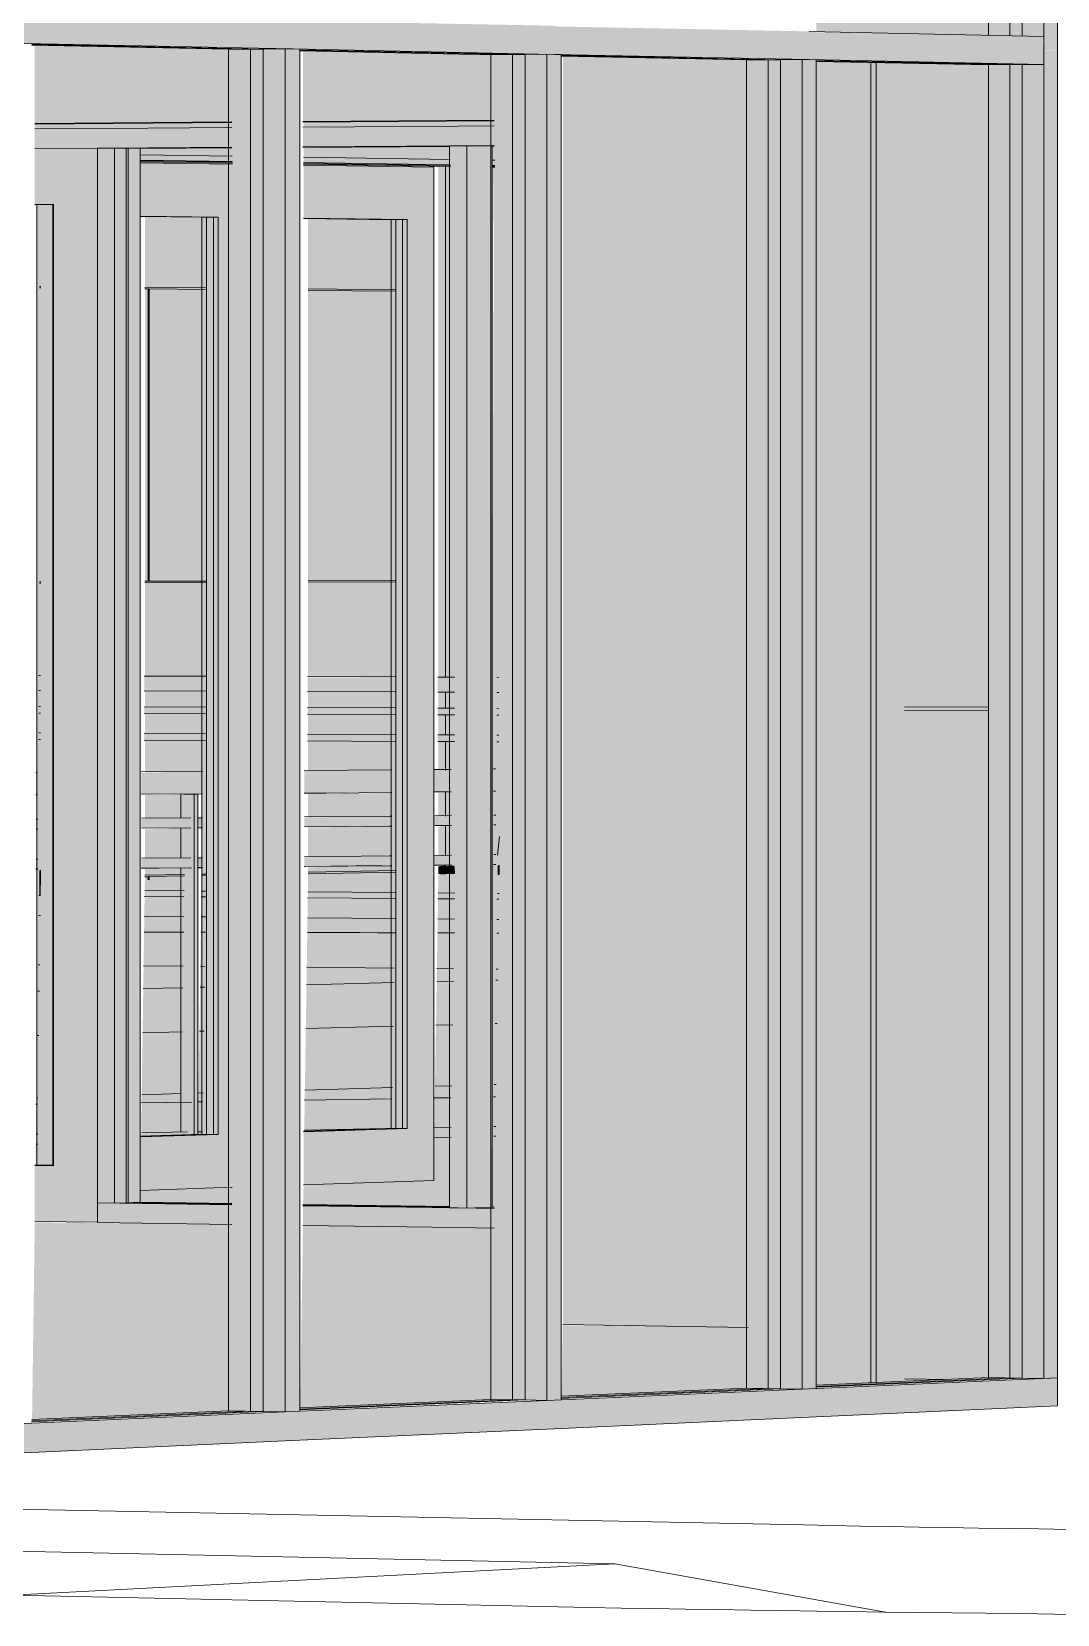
# Model space of a CAD drawing. Header units: inches. Extents: x -2804 to 58974, y -36095 to 66.
# Drawn here: x 58959.7998 to 58959.8358, y 65.9603 to 66.0159 of the extents above; entities that cross this region are included whole.
import ezdxf

# ---------------------------------------------------------------- set-up
doc = ezdxf.new("R2010")
doc.units = ezdxf.units.IN
doc.header["$MEASUREMENT"] = 0
for name, color, linetype, lineweight in [('A-DOOR', 31, 'Continuous', 13), ('A-FLOR', 192, 'Continuous', 13), ('A-FLOR-HRAL', 11, 'Continuous', 9), ('A-FLOR-OTLN', 90, 'Continuous', 9), ('A-GLAZ-CURT', 52, 'Continuous', 9), ('A-GLAZ-CWMG', 51, 'Continuous', 9), ('A-WALL-PATT', 111, 'Continuous', 13), ('Conc', 7, 'Continuous', 9), ('EOP-PR', 4, 'Continuous', 9), ('I-WALL', 2, 'Continuous', 13), ('L-SITE-WALL', 31, 'Continuous', 13), ('S-BEAM', 12, 'Continuous', 9), ('S-COLS', 52, 'Continuous', 9)]:
    doc.layers.add(name, color=color, linetype=linetype, lineweight=lineweight)

# ---------------------------------------------------------------- blocks, each defined once
blk = doc.blocks.new('FP_54-Looking North East Copy 1')
at = {"layer": 'A-WALL-PATT', "lineweight": 9}
for p, q in [((31213.909566, 65.992171), (31213.906614, 65.992183)), ((31213.909566, 65.992048), (31213.906614, 65.992061)), ((31213.908106, 65.968586), (31213.906614, 65.968611))]:
    blk.add_line(p, q, dxfattribs=at)
blk = doc.blocks.new('FP_64-Looking North East Copy 1')
at = {"layer": 'A-WALL-PATT', "lineweight": 9}
for p, q in [((31213.876312, 66.006924), (31213.876259, 66.006925)), ((31213.876312, 66.006871), (31213.876259, 66.006871)), ((31213.882117, 66.006871), (31213.879961, 66.006891)), ((31213.880083, 66.006836), (31213.879961, 66.006837)), ((31213.880083, 66.006836), (31213.880083, 65.996582)), ((31213.88011, 66.006836), (31213.88011, 65.996582)), ((31213.882117, 66.006817), (31213.88011, 66.006836)), ((31213.888767, 66.006809), (31213.885691, 66.006838)), ((31213.888767, 66.006756), (31213.885691, 66.006785)), ((31213.876312, 65.996565), (31213.876259, 65.996564)), ((31213.876312, 65.996511), (31213.876259, 65.996511)), ((31213.880083, 65.996582), (31213.879961, 65.996581)), ((31213.882117, 65.996538), (31213.879961, 65.996528)), ((31213.882117, 65.996591), (31213.88011, 65.996582)), ((31213.888767, 65.996622), (31213.885691, 65.996608)), ((31213.888767, 65.996569), (31213.885691, 65.996555)), ((31213.876312, 65.986205), (31213.876259, 65.986204)), ((31213.881351, 65.986298), (31213.879961, 65.986272)), ((31213.880083, 65.986221), (31213.879961, 65.986219)), ((31213.880083, 65.986221), (31213.880083, 65.986114)), ((31213.881351, 65.986245), (31213.88011, 65.986222)), ((31213.88011, 65.986222), (31213.88011, 65.986115)), ((31213.882117, 65.986312), (31213.881957, 65.986309)), ((31213.882117, 65.986259), (31213.881957, 65.986256)), ((31213.888767, 65.986435), (31213.885691, 65.986378)), ((31213.888767, 65.986382), (31213.885691, 65.986325)), ((31213.876312, 65.986151), (31213.876259, 65.98615))]:
    blk.add_line(p, q, dxfattribs=at)

msp = doc.modelspace()

# ---------------------------------------------------------------- hatches: boundary and pattern name
at = {"layer": 'A-DOOR', "transparency": 33554496}
for points in [[(58959.800613, 65.976085), (58959.800612, 66.009801), (58959.800008, 66.009793), (58959.800008, 65.976105), (58959.800609, 65.976086)], [(58959.803665, 65.977102), (58959.806223, 65.977209), (58959.806223, 66.009352), (58959.805818, 66.00935), (58959.805818, 65.977186), (58959.803665, 65.977109)], [(58959.809387, 65.977278), (58959.812861, 65.977403), (58959.812861, 66.009269), (58959.812459, 66.009246), (58959.812459, 65.97739), (58959.809387, 65.977287)], [(58959.799993, 65.976836), (58959.800045, 65.976837), (58959.80006, 65.978235), (58959.800007, 65.978234), (58959.799993, 65.976842)], [(58959.809411, 65.97729), (58959.812482, 65.97739), (58959.812499, 65.978425), (58959.809427, 65.978374), (58959.809411, 65.977299)], [(58959.800035, 65.976098), (58959.800045, 65.976837), (58959.799992, 65.976819), (58959.799983, 65.976098)]]:
    msp.add_hatch(color=256, dxfattribs=at).paths.add_polyline_path(points, flags=0)
h = msp.add_hatch(color=256, dxfattribs=at)
h.paths.add_polyline_path([(58959.800169, 65.991263), (58959.800169, 65.99196), (58959.800116, 65.991961), (58959.800116, 65.991264)], flags=0)
h.paths.add_polyline_path([(58959.800169, 65.992195), (58959.800169, 65.992748), (58959.800116, 65.992746), (58959.800116, 65.992195)], flags=0)
h.paths.add_polyline_path([(58959.800169, 65.993272), (58959.800169, 66.009811), (58959.800116, 66.00981), (58959.800116, 65.993272)], flags=0)
h = msp.add_hatch(color=256, dxfattribs=at)
h.paths.add_polyline_path([(58959.805973, 65.991235), (58959.805973, 65.991934), (58959.803817, 65.991944), (58959.803817, 65.991246)], flags=0)
h.paths.add_polyline_path([(58959.805973, 65.99217), (58959.805952, 65.992726), (58959.803817, 65.992731), (58959.803817, 65.992179)], flags=0)
h.paths.add_polyline_path([(58959.805973, 65.993248), (58959.805973, 66.009365), (58959.803817, 66.009365), (58959.803817, 65.993254), (58959.805795, 65.993248)], flags=0)
h = msp.add_hatch(color=256, dxfattribs=at)
h.paths.add_polyline_path([(58959.812623, 65.991203), (58959.812623, 65.991905), (58959.809548, 65.991918), (58959.809548, 65.991218), (58959.810652, 65.991212)], flags=0)
h.paths.add_polyline_path([(58959.812623, 65.992141), (58959.812608, 65.992699), (58959.809548, 65.992705), (58959.809548, 65.992154), (58959.810652, 65.99215)], flags=0)
h.paths.add_polyline_path([(58959.812623, 65.993224), (58959.812623, 66.009281), (58959.809548, 66.00932), (58959.809548, 65.993236), (58959.812599, 65.993224)], flags=0)
h = msp.add_hatch(color=256, dxfattribs=at)
h.paths.add_polyline_path([(58959.799993, 65.986485), (58959.800045, 65.986487), (58959.800045, 65.986842), (58959.799993, 65.986827), (58959.799993, 65.986486)], flags=0)
h.paths.add_polyline_path([(58959.799993, 65.987889), (58959.800045, 65.987896), (58959.800045, 65.988245), (58959.799993, 65.988232), (58959.799993, 65.987896)], flags=0)
h.paths.add_polyline_path([(58959.799993, 65.989085), (58959.800045, 65.989085), (58959.800045, 65.989862), (58959.799993, 65.989832), (58959.799993, 65.989125)], flags=0)
h.paths.add_polyline_path([(58959.800152, 65.99103), (58959.800152, 65.991265), (58959.800099, 65.991263), (58959.800099, 65.99103)], flags=0)
h.paths.add_polyline_path([(58959.800152, 65.991962), (58959.800152, 65.992197), (58959.800099, 65.992195), (58959.800099, 65.991962)], flags=0)
h.paths.add_polyline_path([(58959.800152, 65.992749), (58959.800152, 65.993273), (58959.800099, 65.993244), (58959.800099, 65.992749)], flags=0)
h = msp.add_hatch(color=256, dxfattribs=at)
h.paths.add_polyline_path([(58959.805308, 65.977164), (58959.805682, 65.97719), (58959.805682, 65.986535), (58959.805842, 65.986542), (58959.805842, 65.986892), (58959.805682, 65.98689), (58959.805682, 65.987934), (58959.805842, 65.987941), (58959.805842, 65.98829), (58959.805682, 65.988289), (58959.805682, 65.98911), (58959.805842, 65.989137), (58959.805842, 65.989903), (58959.803689, 65.989856), (58959.803689, 65.989102), (58959.805078, 65.989106), (58959.805078, 65.988284), (58959.803689, 65.988258), (58959.803689, 65.987918), (58959.805078, 65.987908), (58959.805078, 65.986885), (58959.803689, 65.986856), (58959.803689, 65.986517), (58959.805519, 65.986506), (58959.805519, 65.978313), (58959.805078, 65.978307), (58959.805078, 65.977271), (58959.805308, 65.977266), (58959.805308, 65.977173)], flags=0)
h.paths.add_polyline_path([(58959.805953, 65.991001), (58959.805954, 65.991237), (58959.803799, 65.991245), (58959.803799, 65.991012)], flags=0)
h.paths.add_polyline_path([(58959.805953, 65.991936), (58959.805954, 65.992172), (58959.803799, 65.992179), (58959.803799, 65.991946)], flags=0)
h.paths.add_polyline_path([(58959.805933, 65.992727), (58959.805953, 65.992751), (58959.805954, 65.993249), (58959.803799, 65.993237), (58959.803799, 65.992736), (58959.805887, 65.992728)], flags=0)
h = msp.add_hatch(color=256, dxfattribs=at)
h.paths.add_polyline_path([(58959.809411, 65.986572), (58959.812482, 65.986615), (58959.812482, 65.986958), (58959.809411, 65.986899), (58959.809411, 65.986573)], flags=0)
h.paths.add_polyline_path([(58959.809411, 65.987967), (58959.812482, 65.987997), (58959.812482, 65.98835), (58959.809411, 65.988294), (58959.809411, 65.988054)], flags=0)
h.paths.add_polyline_path([(58959.809411, 65.989151), (58959.812482, 65.989197), (58959.812466, 65.989954), (58959.809411, 65.989928), (58959.809411, 65.989156)], flags=0)
h.paths.add_polyline_path([(58959.812599, 65.990968), (58959.812599, 65.991205), (58959.809525, 65.991218), (58959.809525, 65.990983), (58959.810629, 65.990978)], flags=0)
h.paths.add_polyline_path([(58959.812599, 65.991907), (58959.812599, 65.992143), (58959.809525, 65.992154), (58959.809525, 65.99192), (58959.810629, 65.991915)], flags=0)
h.paths.add_polyline_path([(58959.812599, 65.992701), (58959.812575, 65.993226), (58959.809525, 65.993208), (58959.809526, 65.992712), (58959.812583, 65.992701)], flags=0)
h = msp.add_hatch(color=256, dxfattribs=at)
h.paths.add_polyline_path([(58959.803689, 65.977114), (58959.805308, 65.97719), (58959.805308, 65.977266), (58959.805078, 65.977273), (58959.805093, 65.978303), (58959.803704, 65.978285), (58959.803689, 65.977139)], flags=0)
h.paths.add_polyline_path([(58959.805682, 65.977175), (58959.805842, 65.977193), (58959.805857, 65.978315), (58959.805697, 65.97831), (58959.805682, 65.97718)], flags=0)
at = {"layer": 'A-FLOR-HRAL', "lineweight": 5, "transparency": 33554466}
h = msp.add_hatch(color=256, dxfattribs=at)
h.paths.add_polyline_path([(58959.800116, 65.986823), (58959.800169, 65.986842), (58959.800169, 65.987873), (58959.800116, 65.987864), (58959.800116, 65.986838)], flags=0)
h.paths.add_polyline_path([(58959.800116, 65.988229), (58959.800169, 65.988245), (58959.800169, 65.98907), (58959.800116, 65.989058), (58959.800116, 65.988242)], flags=0)
h.paths.add_polyline_path([(58959.800116, 65.989848), (58959.800169, 65.989848), (58959.800169, 65.991028), (58959.800116, 65.991029), (58959.800116, 65.989848)], flags=0)
h = msp.add_hatch(color=256, dxfattribs=at)
h.paths.add_polyline_path([(58959.803817, 65.986855), (58959.805208, 65.986872), (58959.805208, 65.987913), (58959.803817, 65.987879), (58959.803817, 65.986869)], flags=0)
h.paths.add_polyline_path([(58959.805813, 65.986872), (58959.805973, 65.986904), (58959.805973, 65.987919), (58959.805813, 65.987891), (58959.805813, 65.986904)], flags=0)
h.paths.add_polyline_path([(58959.803817, 65.988257), (58959.805208, 65.988272), (58959.805208, 65.989098), (58959.803817, 65.98908), (58959.803817, 65.98827)], flags=0)
h.paths.add_polyline_path([(58959.805813, 65.988272), (58959.805973, 65.988301), (58959.805973, 65.989104), (58959.805813, 65.989091), (58959.805813, 65.988301)], flags=0)
h.paths.add_polyline_path([(58959.803817, 65.989872), (58959.805973, 65.989897), (58959.805973, 65.990999), (58959.803817, 65.99101), (58959.803817, 65.989874)], flags=0)
h = msp.add_hatch(color=256, dxfattribs=at)
h.paths.add_polyline_path([(58959.809548, 65.986908), (58959.812623, 65.986971), (58959.812623, 65.98798), (58959.809548, 65.987949), (58959.809548, 65.986934)], flags=0)
h.paths.add_polyline_path([(58959.809548, 65.988305), (58959.812623, 65.988361), (58959.812623, 65.989159), (58959.809548, 65.989126), (58959.809548, 65.988328)], flags=0)
h.paths.add_polyline_path([(58959.809548, 65.989917), (58959.812623, 65.989944), (58959.812623, 65.990966), (58959.809548, 65.990981), (58959.809548, 65.989918)], flags=0)
h = msp.add_hatch(color=256, dxfattribs=at)
h.paths.add_polyline_path([(58959.814119, 65.986957), (58959.814364, 65.986971), (58959.814364, 65.987998), (58959.814119, 65.987979), (58959.814119, 65.986968)], flags=0)
h.paths.add_polyline_path([(58959.814119, 65.988349), (58959.814364, 65.988361), (58959.814347, 65.989174), (58959.814119, 65.989161), (58959.814119, 65.988358)], flags=0)
h.paths.add_polyline_path([(58959.814119, 65.98995), (58959.814364, 65.989958), (58959.814364, 65.990957), (58959.814119, 65.990959), (58959.814119, 65.98995)], flags=0)
h = msp.add_hatch(color=256, dxfattribs=at)
h.paths.add_polyline_path([(58959.814364, 65.98696), (58959.814704, 65.986971), (58959.814704, 65.988002), (58959.814364, 65.987979), (58959.814364, 65.986968)], flags=0)
h.paths.add_polyline_path([(58959.814364, 65.988351), (58959.814704, 65.988361), (58959.814704, 65.989178), (58959.814364, 65.989172), (58959.814364, 65.988358)], flags=0)
h.paths.add_polyline_path([(58959.814364, 65.989953), (58959.814704, 65.989958), (58959.814704, 65.990956), (58959.814364, 65.990957), (58959.814364, 65.989958)], flags=0)
h = msp.add_hatch(color=256, dxfattribs=at)
h.paths.add_polyline_path([(58959.816198, 65.986982), (58959.816267, 65.987006), (58959.816267, 65.988018), (58959.816198, 65.988011), (58959.816198, 65.987004)], flags=0)
h.paths.add_polyline_path([(58959.816198, 65.98837), (58959.816267, 65.988392), (58959.816267, 65.989193), (58959.816198, 65.989191), (58959.816198, 65.98839)], flags=0)
h.paths.add_polyline_path([(58959.816198, 65.989973), (58959.816267, 65.989975), (58959.816267, 65.990948), (58959.816198, 65.990948), (58959.816198, 65.989975)], flags=0)
for points in [[(58959.800116, 65.986049), (58959.800169, 65.98605), (58959.800169, 65.986467), (58959.800116, 65.986441)], [(58959.805078, 65.978307), (58959.805519, 65.978313), (58959.805519, 65.986533), (58959.805078, 65.986506), (58959.805078, 65.978449)], [(58959.81261, 65.985455), (58959.812623, 65.986282), (58959.809548, 65.986225), (58959.809536, 65.98548), (58959.81064, 65.985471)], [(58959.809548, 65.986225), (58959.812623, 65.986282), (58959.812623, 65.986586), (58959.809548, 65.986551), (58959.809548, 65.986515)], [(58959.81469, 65.985439), (58959.814704, 65.986303), (58959.814119, 65.986301), (58959.814106, 65.985443)], [(58959.814119, 65.986301), (58959.814704, 65.986321), (58959.81468, 65.98661), (58959.814364, 65.986585), (58959.814364, 65.986315), (58959.814119, 65.986307)], [(58959.814119, 65.98631), (58959.814364, 65.986315), (58959.814364, 65.986607), (58959.814119, 65.986585)], [(58959.816253, 65.985426), (58959.816267, 65.986275), (58959.816198, 65.986274), (58959.816184, 65.985427)], [(58959.816198, 65.986274), (58959.816267, 65.986291), (58959.816267, 65.986629), (58959.816198, 65.986621), (58959.816198, 65.986291)], [(58959.800162, 65.985555), (58959.800169, 65.98605), (58959.800116, 65.986049), (58959.800109, 65.985555)], [(58959.800152, 65.984858), (58959.800162, 65.985555), (58959.800109, 65.985553), (58959.800099, 65.984858)], [(58959.805189, 65.984815), (58959.805199, 65.985515), (58959.803809, 65.985501), (58959.803799, 65.984827)], [(58959.814679, 65.984736), (58959.81469, 65.985439), (58959.814106, 65.985443), (58959.814094, 65.984741)], [(58959.816241, 65.984723), (58959.816253, 65.985426), (58959.816183, 65.985397), (58959.816172, 65.984723)], [(58959.800007, 65.978234), (58959.80006, 65.978235), (58959.800152, 65.984858), (58959.800099, 65.984858), (58959.80001, 65.978445)], [(58959.803704, 65.978285), (58959.805093, 65.978303), (58959.805189, 65.984815), (58959.803799, 65.984827), (58959.803706, 65.978445)], [(58959.813993, 65.978452), (58959.814577, 65.978464), (58959.814679, 65.984736), (58959.814094, 65.984741), (58959.814023, 65.980335)], [(58959.81607, 65.978494), (58959.816139, 65.978496), (58959.816241, 65.984723), (58959.816172, 65.984723), (58959.8161, 65.980335)]]:
    msp.add_hatch(color=256, dxfattribs=at).paths.add_polyline_path(points, flags=0)
h = msp.add_hatch(color=256, dxfattribs=at)
h.paths.add_polyline_path([(58959.803817, 65.986118), (58959.805208, 65.986144), (58959.805208, 65.986511), (58959.803817, 65.986487), (58959.803817, 65.986441)], flags=0)
h.paths.add_polyline_path([(58959.805813, 65.986155), (58959.805973, 65.986158), (58959.805973, 65.986518), (58959.805813, 65.986487)], flags=0)
h = msp.add_hatch(color=256, dxfattribs=at)
h.paths.add_polyline_path([(58959.805964, 65.985509), (58959.805974, 65.986158), (58959.805813, 65.986155), (58959.805804, 65.98551)], flags=0)
h.paths.add_polyline_path([(58959.805199, 65.985515), (58959.805208, 65.986144), (58959.803818, 65.986118), (58959.803809, 65.985526)], flags=0)
h = msp.add_hatch(color=256, dxfattribs=at)
h.paths.add_polyline_path([(58959.812599, 65.984753), (58959.81261, 65.985455), (58959.809536, 65.985449), (58959.809526, 65.984779), (58959.810629, 65.98477)], flags=0)
h.paths.add_polyline_path([(58959.805954, 65.984809), (58959.805964, 65.985509), (58959.805804, 65.985501), (58959.805793, 65.98481)], flags=0)
h = msp.add_hatch(color=256, dxfattribs=at)
h.paths.add_polyline_path([(58959.805697, 65.978312), (58959.805857, 65.978315), (58959.805954, 65.984809), (58959.805793, 65.98481), (58959.805699, 65.978445)], flags=0)
h.paths.add_polyline_path([(58959.809427, 65.978374), (58959.812499, 65.978445), (58959.812599, 65.984753), (58959.809526, 65.984779), (58959.809428, 65.978445)], flags=0)
at = {"layer": 'A-GLAZ-CURT', "lineweight": 5, "transparency": 33554458}
for points in [[(58959.834606, 66.015708), (58959.834606, 66.037987), (58959.827375, 66.038372), (58959.827376, 66.038283), (58959.833422, 66.037948), (58959.833422, 66.015734), (58959.833905, 66.015724)], [(58959.833422, 66.015734), (58959.833422, 66.016793), (58959.830471, 66.016863), (58959.830471, 66.034553), (58959.831534, 66.034603), (58959.83223, 66.034583), (58959.83223, 66.038027), (58959.827382, 66.038285), (58959.827381, 66.037033), (58959.830044, 66.037098), (58959.830044, 66.037069), (58959.829295, 66.037094), (58959.829295, 66.037027), (58959.827384, 66.036989), (58959.827376, 66.015867), (58959.832228, 66.015761)]]:
    msp.add_hatch(color=256, dxfattribs=at).paths.add_polyline_path(points, flags=0)
at = {"layer": 'A-GLAZ-CURT', "lineweight": 5, "transparency": 33554593}
h = msp.add_hatch(color=256, dxfattribs=at)
h.paths.add_polyline_path([(58959.799845, 65.967103), (58959.807967, 65.96746), (58959.807967, 66.015253), (58959.799845, 66.015421), (58959.799846, 66.015385), (58959.806756, 66.015243), (58959.806867, 66.012496), (58959.799955, 66.012449), (58959.799956, 66.009797), (58959.800613, 66.009783), (58959.800609, 65.976086), (58959.799956, 65.976081), (58959.799956, 65.97413), (58959.806867, 65.974023), (58959.806756, 65.967481), (58959.799846, 65.967179)], flags=0)
h.paths.add_polyline_path([(58959.806756, 65.974761), (58959.803163, 65.974784), (58959.803163, 66.011774), (58959.806756, 66.011785), (58959.806756, 65.977172)], flags=0)
for points in [[(58959.799956, 66.012623), (58959.806867, 66.012694), (58959.806867, 66.015261), (58959.799955, 66.015404), (58959.799955, 66.012645)], [(58959.809366, 66.012688), (58959.81607, 66.012758), (58959.81607, 66.01507), (58959.809366, 66.015209), (58959.809366, 66.012711)], [(58959.818426, 65.967919), (58959.826125, 65.968258), (58959.826114, 66.01488), (58959.818426, 66.015038), (58959.818427, 66.015003), (58959.824932, 66.01487), (58959.824932, 65.968278), (58959.818427, 65.967993)], [(58959.824987, 65.970409), (58959.824987, 66.014877), (58959.818486, 66.015011), (58959.818486, 65.970514), (58959.823533, 65.970432)], [(58959.827375, 65.968312), (58959.834606, 65.968638), (58959.834606, 66.014705), (58959.827375, 66.014854), (58959.827376, 66.014819), (58959.833422, 66.014695), (58959.833422, 65.96865), (58959.827376, 65.968385)], [(58959.827384, 65.968383), (58959.830471, 65.96852), (58959.830471, 66.008406), (58959.830471, 66.008408), (58959.830471, 66.014756), (58959.827384, 66.01482), (58959.827384, 65.968638)], [(58959.830471, 65.96852), (58959.833422, 65.968671), (58959.833422, 66.014695), (58959.830471, 66.014756), (58959.830471, 66.008408), (58959.830471, 66.008406), (58959.830471, 65.968638)], [(58959.799968, 66.01245), (58959.806886, 66.012512), (58959.806886, 66.012673), (58959.799968, 66.012624), (58959.799968, 66.012468)], [(58959.809386, 66.012516), (58959.816097, 66.012563), (58959.816097, 66.012738), (58959.809386, 66.012691), (58959.809386, 66.012554)], [(58959.816053, 65.977114), (58959.816122, 65.977115), (58959.816139, 65.978496), (58959.81607, 65.978494), (58959.816053, 65.977189)], [(58959.79986, 65.967173), (58959.806771, 65.967488), (58959.806867, 65.974023), (58959.799955, 65.974096), (58959.799864, 65.967452)], [(58959.818444, 65.967988), (58959.82495, 65.968284), (58959.824987, 65.970409), (58959.818485, 65.970485), (58959.818448, 65.96825)]]:
    msp.add_hatch(color=256, dxfattribs=at).paths.add_polyline_path(points, flags=0)
h = msp.add_hatch(color=256, dxfattribs=at)
h.paths.add_polyline_path([(58959.809252, 65.967516), (58959.817159, 65.967864), (58959.817159, 66.015064), (58959.809252, 66.015227), (58959.809253, 66.015192), (58959.815957, 66.015054), (58959.81607, 66.01256), (58959.809366, 66.012494), (58959.809366, 66.011815), (58959.81451, 66.011848), (58959.81451, 65.974626), (58959.809366, 65.974677), (58959.809366, 65.973988), (58959.81607, 65.973892), (58959.815957, 65.967885), (58959.809253, 65.967591)], flags=0)
h.paths.add_polyline_path([(58959.816071, 65.974627), (58959.816002, 65.974628), (58959.816002, 66.011847), (58959.816071, 66.011847), (58959.815957, 65.977224)], flags=0)
at = {"layer": 'A-GLAZ-CURT', "transparency": 33554496}
h = msp.add_hatch(color=256, dxfattribs=at)
h.paths.add_polyline_path([(58959.81451, 65.974625), (58959.814511, 65.974649), (58959.813927, 65.974634)], flags=0)
h.paths.add_polyline_path([(58959.806868, 65.974732), (58959.806868, 65.974755), (58959.803649, 65.9748), (58959.803665, 65.975218), (58959.806887, 65.975346), (58959.806887, 66.011216), (58959.803665, 66.011265), (58959.803649, 66.011767), (58959.803163, 66.011774), (58959.803163, 65.974784), (58959.806747, 65.974734)], flags=0)
h.paths.add_polyline_path([(58959.809387, 65.975408), (58959.813953, 65.97556), (58959.813953, 66.011109), (58959.809387, 66.011178), (58959.809387, 66.009312), (58959.812861, 66.009266), (58959.812861, 65.977385), (58959.809387, 65.977271), (58959.809387, 65.976909)], flags=0)
h.paths.add_polyline_path([(58959.803649, 65.977106), (58959.803649, 66.009383), (58959.806223, 66.00935), (58959.806223, 65.977181), (58959.803726, 65.977104)], flags=0)
h = msp.add_hatch(color=256, dxfattribs=at)
h.paths.add_polyline_path([(58959.814704, 65.991193), (58959.814704, 65.991895), (58959.814364, 65.991897), (58959.814364, 65.991194)], flags=0)
h.paths.add_polyline_path([(58959.814704, 65.992132), (58959.814704, 65.992693), (58959.814364, 65.992689), (58959.814364, 65.992134)], flags=0)
h.paths.add_polyline_path([(58959.814408, 65.993212), (58959.814704, 65.993215), (58959.814536, 66.01184), (58959.809386, 66.011781), (58959.809389, 66.011211), (58959.814364, 66.011155), (58959.814378, 65.993213)], flags=0)
h.paths.add_polyline_path([(58959.806888, 66.011249), (58959.806886, 66.01179), (58959.803664, 66.011766), (58959.803666, 66.011297), (58959.806386, 66.011256)], flags=0)
at = {"layer": 'A-GLAZ-CURT', "lineweight": 5, "transparency": 33554593}
h = msp.add_hatch(color=256, dxfattribs=at)
h.paths.add_polyline_path([(58959.816267, 65.991185), (58959.816267, 65.991888), (58959.816198, 65.991889), (58959.816198, 65.991185)], flags=0)
h.paths.add_polyline_path([(58959.816267, 65.992125), (58959.81626, 65.992685), (58959.816198, 65.992682), (58959.816198, 65.992126)], flags=0)
h.paths.add_polyline_path([(58959.816198, 65.99321), (58959.816267, 65.993211), (58959.816097, 66.01185), (58959.816028, 66.011848), (58959.816198, 65.993211)], flags=0)
at = {"layer": 'A-GLAZ-CURT', "transparency": 33554496}
h = msp.add_hatch(color=256, dxfattribs=at)
h.paths.add_polyline_path([(58959.814364, 65.991194), (58959.814364, 65.991897), (58959.814119, 65.991898), (58959.814119, 65.991195)], flags=0)
h.paths.add_polyline_path([(58959.814364, 65.992134), (58959.814364, 65.992697), (58959.814119, 65.992695), (58959.814119, 65.992135)], flags=0)
h.paths.add_polyline_path([(58959.814364, 65.993213), (58959.814364, 66.011155), (58959.809548, 66.011227), (58959.809548, 66.011196), (58959.814119, 66.011127), (58959.814119, 65.993215), (58959.814224, 65.993214)], flags=0)
h.paths.add_polyline_path([(58959.807044, 66.011234), (58959.807044, 66.011267), (58959.803817, 66.011316), (58959.803817, 66.011283), (58959.806922, 66.011236)], flags=0)
h = msp.add_hatch(color=256, dxfattribs=at)
h.paths.add_polyline_path([(58959.813977, 65.986622), (58959.81456, 65.986629), (58959.814561, 65.986982), (58959.813977, 65.986952), (58959.813977, 65.986703)], flags=0)
h.paths.add_polyline_path([(58959.813977, 65.988012), (58959.81456, 65.988018), (58959.814561, 65.98837), (58959.813977, 65.988344), (58959.813977, 65.988054)], flags=0)
h.paths.add_polyline_path([(58959.813977, 65.989187), (58959.81456, 65.989217), (58959.814561, 65.989971), (58959.813977, 65.98996), (58959.813977, 65.989187)], flags=0)
h.paths.add_polyline_path([(58959.814679, 65.990958), (58959.814679, 65.991195), (58959.814094, 65.991196), (58959.814094, 65.990961), (58959.814339, 65.99096)], flags=0)
h.paths.add_polyline_path([(58959.814679, 65.991897), (58959.814679, 65.992134), (58959.814094, 65.992135), (58959.814094, 65.9919), (58959.814339, 65.991899)], flags=0)
h.paths.add_polyline_path([(58959.814679, 65.992694), (58959.814658, 65.993215), (58959.814094, 65.993199), (58959.814098, 65.992698), (58959.814394, 65.992698)], flags=0)
at = {"layer": 'A-GLAZ-CURT', "lineweight": 5, "transparency": 33554593}
h = msp.add_hatch(color=256, dxfattribs=at)
h.paths.add_polyline_path([(58959.816053, 65.986647), (58959.816122, 65.986649), (58959.816122, 65.987), (58959.816053, 65.986988), (58959.816053, 65.986648)], flags=0)
h.paths.add_polyline_path([(58959.816053, 65.988034), (58959.816122, 65.988053), (58959.816122, 65.988387), (58959.816053, 65.988381), (58959.816053, 65.988053)], flags=0)
h.paths.add_polyline_path([(58959.816053, 65.989207), (58959.816122, 65.98923), (58959.816122, 65.989988), (58959.816053, 65.98996), (58959.816053, 65.989217)], flags=0)
h.paths.add_polyline_path([(58959.816241, 65.99095), (58959.816241, 65.991187), (58959.816172, 65.991186), (58959.816172, 65.99095)], flags=0)
h.paths.add_polyline_path([(58959.816241, 65.99189), (58959.816241, 65.992127), (58959.816172, 65.992126), (58959.816172, 65.991891)], flags=0)
h.paths.add_polyline_path([(58959.816241, 65.992686), (58959.816235, 65.993212), (58959.816172, 65.993185), (58959.81618, 65.992687), (58959.816235, 65.992686)], flags=0)
at = {"layer": 'A-GLAZ-CURT', "transparency": 33554496}
msp.add_hatch(color=256, dxfattribs=at).paths.add_polyline_path([(58959.813977, 65.977071), (58959.814561, 65.977083), (58959.814577, 65.978464), (58959.813993, 65.978441), (58959.813977, 65.977189)], flags=0)
h = msp.add_hatch(color=256, dxfattribs=at)
h.paths.add_polyline_path([(58959.814522, 65.974646), (58959.814561, 65.977083), (58959.813977, 65.977071), (58959.813953, 65.97556), (58959.809387, 65.975408), (58959.809377, 65.974718), (58959.813938, 65.974654)], flags=0)
h.paths.add_polyline_path([(58959.806878, 65.974753), (58959.806887, 65.975325), (58959.803665, 65.975218), (58959.803659, 65.974797), (58959.806757, 65.974754)], flags=0)
at = {"layer": 'A-GLAZ-CURT', "lineweight": 5, "transparency": 33554593}
h = msp.add_hatch(color=256, dxfattribs=at)
h.paths.add_polyline_path([(58959.809269, 65.967586), (58959.815973, 65.967891), (58959.81607, 65.973892), (58959.809366, 65.973988), (58959.809273, 65.967856)], flags=0)
h.paths.add_polyline_path([(58959.816082, 65.974624), (58959.816122, 65.977115), (58959.816053, 65.977098), (58959.816013, 65.974625)], flags=0)
at = {"layer": 'A-GLAZ-CWMG', "lineweight": 5}
for points in [[(58959.83536, 66.015691), (58959.835331, 66.038002), (58959.834606, 66.037957), (58959.834606, 66.015708), (58959.835331, 66.015692)], [(58959.835838, 66.015191), (58959.835838, 66.037977), (58959.83536, 66.037977), (58959.83536, 66.015201)], [(58959.808995, 66.015254), (58959.808995, 66.016271), (58959.799581, 66.016454), (58959.799581, 66.015449), (58959.808738, 66.01526)], [(58959.818175, 66.015065), (58959.818175, 66.016069), (58959.808995, 66.016247), (58959.808995, 66.015254), (58959.817924, 66.01507)], [(58959.82713, 66.01488), (58959.82713, 66.015872), (58959.818175, 66.016046), (58959.818175, 66.015065), (58959.826885, 66.014885)], [(58959.83536, 66.014711), (58959.835331, 66.015692), (58959.82713, 66.015849), (58959.82713, 66.01488), (58959.835331, 66.014711)], [(58959.808738, 65.967446), (58959.808738, 66.01526), (58959.807967, 66.015253), (58959.807967, 65.96746), (58959.80848, 65.967451)], [(58959.808738, 65.967446), (58959.809252, 65.967482), (58959.809252, 66.015249), (58959.808738, 66.015237), (58959.808738, 65.967482)], [(58959.83536, 65.968617), (58959.835838, 65.968638), (58959.835838, 66.015191), (58959.83536, 66.015185), (58959.83536, 65.969656)], [(58959.817924, 65.96785), (58959.817924, 66.01507), (58959.817159, 66.015064), (58959.817159, 65.967864), (58959.817659, 65.967855)], [(58959.817924, 65.96785), (58959.818425, 65.967886), (58959.818425, 66.01506), (58959.817924, 66.015048), (58959.817924, 65.967886)], [(58959.826885, 65.968244), (58959.826885, 66.014885), (58959.826125, 66.014879), (58959.826125, 65.968258), (58959.826614, 65.968249)], [(58959.826885, 65.968244), (58959.827374, 65.968279), (58959.827374, 66.014875), (58959.826885, 66.014863), (58959.826885, 65.968279)], [(58959.83536, 65.968617), (58959.835331, 66.01471), (58959.834606, 66.014695), (58959.834606, 65.96863), (58959.835331, 65.968618)], [(58959.82713, 65.967263), (58959.835838, 65.967671), (58959.835838, 65.968638), (58959.82713, 65.968244), (58959.82713, 65.967764)], [(58959.818175, 65.966857), (58959.82713, 65.967263), (58959.82713, 65.968255), (58959.818175, 65.96785)], [(58959.799581, 65.966013), (58959.808995, 65.96644), (58959.808995, 65.967457), (58959.799581, 65.967031)], [(58959.808995, 65.96644), (58959.818175, 65.966857), (58959.818175, 65.967861), (58959.808995, 65.967446)]]:
    msp.add_hatch(color=256, dxfattribs=at).paths.add_polyline_path(points, flags=0)

# ---------------------------------------------------------------- linework, layer by layer
at = {"layer": 'A-DOOR'}
for p, q in [((58959.806887, 66.011216), (58959.803665, 66.011265)), ((58959.813953, 66.011109), (58959.809387, 66.011178)), ((58959.813953, 65.97556), (58959.813953, 66.011109)), ((58959.799956, 66.009799), (58959.800613, 66.009803)), ((58959.799956, 66.009795), (58959.800613, 66.009798)), ((58959.800613, 66.009796), (58959.799956, 66.009793)), ((58959.800022, 66.009795), (58959.800022, 65.976101)), ((58959.800591, 66.009798), (58959.800591, 65.976094)), ((58959.800613, 66.009803), (58959.800613, 65.976081)), ((58959.803665, 66.009387), (58959.806385, 66.009353)), ((58959.803665, 66.00938), (58959.80598, 66.009351)), ((58959.805818, 66.00935), (58959.803665, 66.009377)), ((58959.806223, 66.009352), (58959.805818, 66.00935)), ((58959.805818, 66.00935), (58959.805818, 65.977186)), ((58959.80598, 66.009351), (58959.806223, 66.009352)), ((58959.80598, 65.977184), (58959.80598, 66.009351)), ((58959.806385, 66.009353), (58959.806223, 66.009352)), ((58959.806223, 65.977181), (58959.806223, 66.009352)), ((58959.806385, 66.009353), (58959.806385, 65.977179)), ((58959.809387, 66.009315), (58959.813022, 66.009269)), ((58959.809387, 66.009308), (58959.81262, 66.009267)), ((58959.812459, 66.009266), (58959.809388, 66.009305)), ((58959.812861, 66.009269), (58959.812459, 66.009266)), ((58959.812459, 66.009266), (58959.812459, 65.97739)), ((58959.81262, 66.009267), (58959.812861, 66.009269)), ((58959.81262, 65.977388), (58959.81262, 66.009267)), ((58959.812861, 65.977385), (58959.812861, 66.009269)), ((58959.813022, 66.009269), (58959.812861, 66.009269)), ((58959.813022, 66.009269), (58959.813022, 65.977383)), ((58959.809387, 65.977288), (58959.81262, 65.977388)), ((58959.809387, 65.977278), (58959.812861, 65.977385)), ((58959.813022, 65.977383), (58959.809387, 65.977271)), ((58959.812459, 65.97739), (58959.809388, 65.977295)), ((58959.812861, 65.977385), (58959.812459, 65.97739)), ((58959.812861, 65.977385), (58959.81262, 65.977388)), ((58959.813022, 65.977383), (58959.812861, 65.977385)), ((58959.805818, 65.977186), (58959.803665, 65.97712)), ((58959.803665, 65.977113), (58959.80598, 65.977184)), ((58959.803665, 65.977102), (58959.806223, 65.977181)), ((58959.806385, 65.977179), (58959.803665, 65.977095)), ((58959.806223, 65.977181), (58959.805818, 65.977186)), ((58959.80598, 65.977184), (58959.806223, 65.977181)), ((58959.806385, 65.977179), (58959.806223, 65.977181)), ((58959.800614, 65.976097), (58959.799956, 65.976105)), ((58959.799956, 65.976101), (58959.800614, 65.976092)), ((58959.800613, 65.976081), (58959.799956, 65.97609)), ((58959.803665, 65.975218), (58959.806887, 65.975325)), ((58959.809387, 65.975408), (58959.813953, 65.97556)), ((58959.799956, 65.97413), (58959.802157, 65.974098))]:
    msp.add_line(p, q, dxfattribs=at)
at = {"layer": 'A-FLOR'}
for p, q in [((58959.800152, 65.984858), (58959.800099, 65.984858)), ((58959.805189, 65.984815), (58959.803799, 65.984827)), ((58959.805954, 65.984809), (58959.805793, 65.98481)), ((58959.812599, 65.984753), (58959.809526, 65.984779)), ((58959.814679, 65.984736), (58959.814094, 65.984741)), ((58959.816241, 65.984723), (58959.816172, 65.984723)), ((58959.813992, 65.977419), (58959.814572, 65.97743)), ((58959.816066, 65.97746), (58959.816135, 65.977462)), ((58959.800005, 65.977187), (58959.800058, 65.977188)), ((58959.800058, 65.976837), (58959.800005, 65.976836)), ((58959.803702, 65.977241), (58959.805315, 65.977266)), ((58959.805683, 65.977272), (58959.805775, 65.977273)), ((58959.805775, 65.977273), (58959.805843, 65.977274)), ((58959.814572, 65.977083), (58959.813992, 65.977071)), ((58959.816135, 65.977115), (58959.816066, 65.977114))]:
    msp.add_line(p, q, dxfattribs=at)
msp.add_polyline3d([(58959.809416, 65.977334, 0), (58959.812269, 65.977386, 0), (58959.812486, 65.97739, 0)], dxfattribs=at)
at = {"layer": 'A-FLOR-HRAL'}
for p, q in [((58959.800099, 65.993273), (58959.800152, 65.993273)), ((58959.803799, 65.99326), (58959.805953, 65.993252)), ((58959.809525, 65.993238), (58959.812599, 65.993227)), ((58959.814094, 65.993221), (58959.814679, 65.993219)), ((58959.816172, 65.993214), (58959.816241, 65.993213)), ((58959.800152, 65.992749), (58959.800099, 65.992749)), ((58959.805953, 65.992726), (58959.803799, 65.992734)), ((58959.812599, 65.992699), (58959.809525, 65.992711)), ((58959.814679, 65.992691), (58959.814094, 65.992693)), ((58959.816241, 65.992685), (58959.816172, 65.992685)), ((58959.800099, 65.992195), (58959.800152, 65.992195)), ((58959.800152, 65.991962), (58959.800099, 65.991962)), ((58959.803799, 65.992179), (58959.805953, 65.99217)), ((58959.805953, 65.991936), (58959.803799, 65.991946)), ((58959.809525, 65.992154), (58959.812599, 65.992141)), ((58959.812599, 65.991907), (58959.809525, 65.99192)), ((58959.814094, 65.992135), (58959.814679, 65.992132)), ((58959.814679, 65.991897), (58959.814094, 65.9919)), ((58959.816172, 65.992126), (58959.816241, 65.992125)), ((58959.816241, 65.99189), (58959.816172, 65.991891)), ((58959.800099, 65.991263), (58959.800152, 65.991263)), ((58959.803799, 65.991245), (58959.805953, 65.991235)), ((58959.809525, 65.991218), (58959.812599, 65.991203)), ((58959.800152, 65.99103), (58959.800099, 65.99103)), ((58959.805953, 65.991001), (58959.803799, 65.991012)), ((58959.812599, 65.990968), (58959.809525, 65.990983)), ((58959.814094, 65.991196), (58959.814679, 65.991193)), ((58959.814679, 65.990958), (58959.814094, 65.990961)), ((58959.816172, 65.991186), (58959.816241, 65.991185)), ((58959.816241, 65.99095), (58959.816172, 65.99095)), ((58959.799993, 65.989869), (58959.800045, 65.98987)), ((58959.803689, 65.989893), (58959.805842, 65.989911)), ((58959.809411, 65.989942), (58959.812483, 65.989968)), ((58959.813977, 65.989981), (58959.814561, 65.989986)), ((58959.816053, 65.989999), (58959.816122, 65.99)), ((58959.799993, 65.989088), (58959.800046, 65.989088)), ((58959.803689, 65.989111), (58959.805842, 65.989125)), ((58959.805078, 65.988279), (58959.805078, 65.989113)), ((58959.805553, 65.989109), (58959.805174, 65.989113)), ((58959.805682, 65.98911), (58959.805553, 65.989109)), ((58959.805553, 65.977171), (58959.805553, 65.989109)), ((58959.805682, 65.98911), (58959.805682, 65.977175)), ((58959.813977, 65.989195), (58959.814561, 65.989201)), ((58959.816053, 65.989217), (58959.816122, 65.989218)), ((58959.800004, 65.98824), (58959.800057, 65.988241)), ((58959.800004, 65.987889), (58959.800057, 65.98789)), ((58959.803702, 65.988268), (58959.805434, 65.988282)), ((58959.803702, 65.987918), (58959.805434, 65.987932)), ((58959.805078, 65.98688), (58959.805078, 65.987929)), ((58959.805685, 65.988284), (58959.805843, 65.988285)), ((58959.805685, 65.987934), (58959.805843, 65.987936)), ((58959.813992, 65.988359), (58959.814573, 65.988365)), ((58959.813992, 65.988012), (58959.814573, 65.988018)), ((58959.816064, 65.988381), (58959.816134, 65.988381)), ((58959.816064, 65.988034), (58959.816134, 65.988035)), ((58959.800004, 65.986836), (58959.800057, 65.986837)), ((58959.803702, 65.986867), (58959.805434, 65.986883)), ((58959.805685, 65.986885), (58959.805843, 65.986886)), ((58959.813992, 65.986969), (58959.814573, 65.986976)), ((58959.816064, 65.986993), (58959.816134, 65.986994)), ((58959.799993, 65.986487), (58959.800045, 65.986488)), ((58959.800004, 65.986485), (58959.800057, 65.986486)), ((58959.800005, 65.98649), (58959.800058, 65.986491)), ((58959.803689, 65.986519), (58959.805399, 65.986533)), ((58959.803702, 65.986517), (58959.804319, 65.986523)), ((58959.803703, 65.986522), (58959.805196, 65.986536)), ((58959.805458, 65.986533), (58959.804305, 65.986523)), ((58959.804319, 65.986523), (58959.805434, 65.986533)), ((58959.805078, 65.978307), (58959.805078, 65.986529)), ((58959.805682, 65.986541), (58959.805845, 65.986542)), ((58959.805682, 65.986536), (58959.805842, 65.986538)), ((58959.805842, 65.986536), (58959.805682, 65.986535)), ((58959.805685, 65.986535), (58959.805843, 65.986537)), ((58959.809411, 65.986575), (58959.812482, 65.986606)), ((58959.809418, 65.986578), (58959.81214, 65.986607)), ((58959.814375, 65.986627), (58959.813976, 65.986622)), ((58959.813977, 65.986623), (58959.81456, 65.986631)), ((58959.813992, 65.986622), (58959.814389, 65.986627)), ((58959.814389, 65.986627), (58959.814573, 65.986629)), ((58959.816053, 65.986649), (58959.816122, 65.98665)), ((58959.816064, 65.986647), (58959.816134, 65.986647)), ((58959.816067, 65.986653), (58959.816137, 65.986653)), ((58959.800152, 65.985557), (58959.800099, 65.985558)), ((58959.800099, 65.985557), (58959.800152, 65.985556)), ((58959.805189, 65.985517), (58959.803799, 65.985528)), ((58959.803799, 65.985527), (58959.805189, 65.985516)), ((58959.805954, 65.985511), (58959.805793, 65.985512)), ((58959.805793, 65.985511), (58959.805954, 65.98551)), ((58959.812599, 65.985458), (58959.809526, 65.985482)), ((58959.809526, 65.985482), (58959.812599, 65.985457)), ((58959.814679, 65.985441), (58959.814094, 65.985446)), ((58959.814094, 65.985445), (58959.814679, 65.98544)), ((58959.816241, 65.985429), (58959.816172, 65.985429)), ((58959.816172, 65.985428), (58959.816241, 65.985428)), ((58959.812482, 65.978431), (58959.809411, 65.97838)), ((58959.813976, 65.978456), (58959.81456, 65.978467)), ((58959.81456, 65.97847), (58959.813977, 65.978458)), ((58959.816122, 65.978501), (58959.816053, 65.9785)), ((58959.816053, 65.978498), (58959.816122, 65.978499)), ((58959.800045, 65.97824), (58959.799993, 65.97824)), ((58959.799993, 65.978237), (58959.800045, 65.978238)), ((58959.805399, 65.978313), (58959.803689, 65.97829)), ((58959.803689, 65.978288), (58959.805458, 65.978312)), ((58959.805078, 65.977271), (58959.805078, 65.978307)), ((58959.805842, 65.978321), (58959.805682, 65.978318)), ((58959.805682, 65.978316), (58959.805842, 65.978318)), ((58959.809411, 65.978378), (58959.812482, 65.978429))]:
    msp.add_line(p, q, dxfattribs=at)
for points in [[(58959.809411, 65.989148, 0), (58959.810164, 65.989153, 0), (58959.812482, 65.989178, 0)], [(58959.809414, 65.988316, 0), (58959.812397, 65.988344, 0), (58959.812484, 65.988344, 0)], [(58959.809414, 65.987967, 0), (58959.812397, 65.987996, 0), (58959.812484, 65.987997, 0)], [(58959.809414, 65.986921, 0), (58959.812397, 65.986952, 0), (58959.812484, 65.986953, 0)], [(58959.809414, 65.986572, 0), (58959.812397, 65.986604, 0), (58959.812484, 65.986605, 0)]]:
    msp.add_polyline3d(points, dxfattribs=at)
at = {"layer": 'A-FLOR-OTLN'}
for p, q in [((58959.805202, 65.985719), (58959.803812, 65.98573)), ((58959.805967, 65.985713), (58959.805807, 65.985714)), ((58959.812613, 65.985661), (58959.809539, 65.985685)), ((58959.814693, 65.985644), (58959.814109, 65.985649)), ((58959.816256, 65.985632), (58959.816187, 65.985632)), ((58959.800075, 65.983129), (58959.800128, 65.983129)), ((58959.803774, 65.983095), (58959.805163, 65.983082)), ((58959.805768, 65.983076), (58959.805928, 65.983075)), ((58959.809499, 65.983041), (58959.812571, 65.983012)), ((58959.814066, 65.982999), (58959.81465, 65.982993)), ((58959.816144, 65.982979), (58959.816213, 65.982978)), ((58959.803762, 65.982294), (58959.805152, 65.982327)), ((58959.805757, 65.982342), (58959.805917, 65.982345)), ((58959.809489, 65.98243), (58959.812563, 65.982503)), ((58959.814059, 65.982539), (58959.814643, 65.982553)), ((58959.816137, 65.982588), (58959.816206, 65.98259)), ((58959.800063, 65.982206), (58959.800115, 65.982207)), ((58959.800041, 65.980651), (58959.800094, 65.980652)), ((58959.80374, 65.980746), (58959.805129, 65.980782)), ((58959.805734, 65.980798), (58959.805894, 65.980802)), ((58959.809466, 65.980894), (58959.812539, 65.980974)), ((58959.814034, 65.981013), (58959.814619, 65.981028)), ((58959.816112, 65.981066), (58959.816181, 65.981068)), ((58959.800063, 65.978468), (58959.80001, 65.978466)), ((58959.805097, 65.978613), (58959.803708, 65.978573)), ((58959.805862, 65.978635), (58959.805702, 65.97863)), ((58959.812505, 65.978826), (58959.809433, 65.978737)), ((58959.814584, 65.978885), (58959.814, 65.978869)), ((58959.816146, 65.97893), (58959.816077, 65.978928))]:
    msp.add_line(p, q, dxfattribs=at)
for points in [[(58959.800089, 65.984277, 0), (58959.800115, 65.984277, 0), (58959.800141, 65.984277, 0)], [(58959.803792, 65.984274, 0), (58959.804487, 65.984273, 0), (58959.805182, 65.984272, 0)], [(58959.805787, 65.984271, 0), (58959.805867, 65.984271, 0), (58959.805947, 65.984271, 0)], [(58959.809524, 65.984263, 0), (58959.81014, 65.984261, 0), (58959.810755, 65.98426, 0), (58959.81137, 65.984258, 0), (58959.811983, 65.984256, 0), (58959.812596, 65.984254, 0)], [(58959.814098, 65.984249, 0), (58959.81439, 65.984248, 0), (58959.814683, 65.984247, 0)], [(58959.816172, 65.984241, 0), (58959.816206, 65.984241, 0), (58959.816241, 65.98424, 0)]]:
    msp.add_polyline3d(points, dxfattribs=at)
at = {"layer": 'A-GLAZ-CURT'}
for p, q in [((58959.834175, 66.037978), (58959.834175, 66.015718)), ((58959.834606, 66.015708), (58959.834606, 66.037987)), ((58959.807967, 66.015253), (58959.799845, 66.015421)), ((58959.799846, 66.015408), (58959.807526, 66.01525)), ((58959.807967, 66.015253), (58959.807526, 66.01525)), ((58959.807526, 66.01525), (58959.807526, 65.967468)), ((58959.807967, 65.96746), (58959.807967, 66.015253)), ((58959.817159, 66.015064), (58959.809252, 66.015227)), ((58959.809253, 66.015214), (58959.816721, 66.01506)), ((58959.817159, 66.015064), (58959.816721, 66.01506)), ((58959.816721, 66.01506), (58959.816721, 65.967871)), ((58959.817159, 65.967864), (58959.817159, 66.015064)), ((58959.826125, 66.014879), (58959.818426, 66.015038)), ((58959.818427, 66.015025), (58959.825691, 66.014876)), ((58959.826125, 66.014879), (58959.825691, 66.014876)), ((58959.825691, 66.014876), (58959.825691, 65.968265)), ((58959.826125, 65.968258), (58959.826125, 66.014879)), ((58959.834606, 66.014705), (58959.827375, 66.014854)), ((58959.827375, 66.014841), (58959.834175, 66.014701)), ((58959.834606, 66.014705), (58959.834175, 66.014701)), ((58959.834175, 66.014701), (58959.834175, 65.968637)), ((58959.834606, 65.96863), (58959.834606, 66.014705)), ((58959.806868, 66.011798), (58959.803163, 66.011774)), ((58959.803163, 66.011774), (58959.803163, 65.974784)), ((58959.803237, 66.011773), (58959.803163, 66.011774)), ((58959.803237, 66.011773), (58959.806868, 66.011797)), ((58959.803237, 65.974786), (58959.803237, 66.011773)), ((58959.81451, 66.011848), (58959.809366, 66.011815)), ((58959.809366, 66.011813), (58959.81451, 66.011846)), ((58959.803163, 65.974784), (58959.803237, 65.974786)), ((58959.803163, 65.974784), (58959.806868, 65.974732)), ((58959.806868, 65.974736), (58959.803237, 65.974786)), ((58959.81451, 65.974629), (58959.809366, 65.974701)), ((58959.809366, 65.974697), (58959.81451, 65.974625)), ((58959.834175, 65.968637), (58959.827375, 65.968339)), ((58959.827375, 65.968312), (58959.834606, 65.96863)), ((58959.834175, 65.968637), (58959.834606, 65.96863)), ((58959.818426, 65.967919), (58959.826125, 65.968258)), ((58959.825691, 65.968265), (58959.818427, 65.967946)), ((58959.825691, 65.968265), (58959.826125, 65.968258)), ((58959.799845, 65.967103), (58959.807967, 65.96746)), ((58959.807526, 65.967468), (58959.799846, 65.96713)), ((58959.807526, 65.967468), (58959.807967, 65.96746)), ((58959.809252, 65.967516), (58959.817159, 65.967864)), ((58959.816721, 65.967871), (58959.809253, 65.967543)), ((58959.816721, 65.967871), (58959.817159, 65.967864))]:
    msp.add_line(p, q, dxfattribs=at)
at = {"layer": 'A-GLAZ-CWMG'}
for p, q in [((58959.833422, 66.015734), (58959.833422, 66.037962)), ((58959.83536, 66.015201), (58959.83536, 66.038002)), ((58959.835838, 66.015191), (58959.835838, 66.037977)), ((58959.83536, 66.015691), (58959.82713, 66.015872)), ((58959.83536, 66.015691), (58959.83536, 66.014711)), ((58959.808995, 66.015254), (58959.799581, 66.015449)), ((58959.806756, 66.015243), (58959.799846, 66.015385)), ((58959.806756, 66.015243), (58959.807967, 66.015253)), ((58959.806756, 65.967481), (58959.806756, 66.015243)), ((58959.807967, 66.015253), (58959.808738, 66.01526)), ((58959.808738, 66.01526), (58959.809252, 66.015249)), ((58959.808738, 66.01526), (58959.808738, 65.967446)), ((58959.818175, 66.015065), (58959.808995, 66.015254)), ((58959.809252, 66.015249), (58959.809252, 65.967469)), ((58959.815957, 66.015054), (58959.809253, 66.015192)), ((58959.83536, 65.968617), (58959.83536, 66.015201)), ((58959.835838, 65.968638), (58959.835838, 66.015191)), ((58959.815957, 66.015054), (58959.817159, 66.015064)), ((58959.815957, 65.967885), (58959.815957, 66.015054)), ((58959.817159, 66.015064), (58959.817924, 66.01507)), ((58959.817924, 66.01507), (58959.818425, 66.01506)), ((58959.817924, 66.01507), (58959.817924, 65.96785)), ((58959.82713, 66.01488), (58959.818175, 66.015065)), ((58959.818425, 66.01506), (58959.818425, 65.967872)), ((58959.824932, 66.01487), (58959.818427, 66.015003)), ((58959.824932, 66.01487), (58959.826125, 66.014879)), ((58959.824932, 65.968278), (58959.824932, 66.01487)), ((58959.826125, 66.014879), (58959.826885, 66.014885)), ((58959.826885, 66.014885), (58959.827374, 66.014875)), ((58959.826885, 66.014885), (58959.826885, 65.968244)), ((58959.83536, 66.014711), (58959.82713, 66.01488)), ((58959.827374, 66.014875), (58959.827374, 65.968266)), ((58959.833422, 66.014695), (58959.827376, 66.014819)), ((58959.834606, 66.014705), (58959.833422, 66.014695)), ((58959.833422, 65.96865), (58959.833422, 66.014695)), ((58959.83536, 66.014711), (58959.834606, 66.014705)), ((58959.802453, 66.012466), (58959.799955, 66.012449)), ((58959.806867, 66.012496), (58959.802453, 66.012466)), ((58959.814811, 66.012551), (58959.809366, 66.012514)), ((58959.81607, 66.01256), (58959.814811, 66.012551)), ((58959.799955, 66.011763), (58959.802453, 66.011779)), ((58959.802157, 66.011777), (58959.80275, 66.011781)), ((58959.802157, 66.011777), (58959.802157, 65.974778)), ((58959.802453, 66.011779), (58959.806867, 66.011808)), ((58959.80275, 66.011781), (58959.803163, 66.011774)), ((58959.80275, 65.97477), (58959.80275, 66.011781)), ((58959.803163, 66.011774), (58959.803649, 66.011767)), ((58959.803649, 66.011767), (58959.806868, 66.011787)), ((58959.803649, 66.011767), (58959.803649, 65.9748)), ((58959.809366, 66.011824), (58959.814811, 66.011859)), ((58959.809366, 66.011804), (58959.814511, 66.011837)), ((58959.81451, 66.011857), (58959.815112, 66.011861)), ((58959.81451, 66.011857), (58959.81451, 65.974606)), ((58959.814811, 66.011859), (58959.81607, 66.011867)), ((58959.815112, 66.011861), (58959.816002, 66.011847)), ((58959.815112, 65.974597), (58959.815112, 66.011861)), ((58959.816002, 66.011847), (58959.816071, 66.011847)), ((58959.816002, 66.011847), (58959.816002, 65.974628)), ((58959.802157, 65.974091), (58959.802157, 65.974778)), ((58959.806867, 65.974712), (58959.802157, 65.974778)), ((58959.80275, 65.97477), (58959.802157, 65.974778)), ((58959.803163, 65.974784), (58959.80275, 65.97477)), ((58959.803649, 65.9748), (58959.803163, 65.974784)), ((58959.806868, 65.974755), (58959.803649, 65.9748)), ((58959.814511, 65.974649), (58959.809366, 65.97472)), ((58959.814811, 65.974601), (58959.809366, 65.974677)), ((58959.815112, 65.974597), (58959.81451, 65.974606)), ((58959.81607, 65.974584), (58959.814811, 65.974601)), ((58959.816002, 65.974628), (58959.815112, 65.974597)), ((58959.816071, 65.974627), (58959.816002, 65.974628)), ((58959.802157, 65.974091), (58959.806867, 65.974023)), ((58959.809366, 65.973988), (58959.814811, 65.97391)), ((58959.814811, 65.97391), (58959.81607, 65.973892)), ((58959.82713, 65.968255), (58959.835838, 65.968638)), ((58959.827376, 65.968385), (58959.833422, 65.96865)), ((58959.834606, 65.96863), (58959.833422, 65.96865)), ((58959.83536, 65.968617), (58959.834606, 65.96863)), ((58959.835838, 65.968638), (58959.83536, 65.968617)), ((58959.835838, 65.968638), (58959.835838, 65.967658)), ((58959.809253, 65.967591), (58959.815957, 65.967885)), ((58959.817159, 65.967864), (58959.815957, 65.967885)), ((58959.818175, 65.967861), (58959.82713, 65.968255)), ((58959.818427, 65.967993), (58959.824932, 65.968278)), ((58959.826125, 65.968258), (58959.824932, 65.968278)), ((58959.826885, 65.968244), (58959.826125, 65.968258)), ((58959.827374, 65.968266), (58959.826885, 65.968244)), ((58959.799581, 65.967043), (58959.808995, 65.967457)), ((58959.799846, 65.967179), (58959.806756, 65.967481)), ((58959.807967, 65.96746), (58959.806756, 65.967481)), ((58959.808738, 65.967446), (58959.807967, 65.96746)), ((58959.809252, 65.967469), (58959.808738, 65.967446)), ((58959.808995, 65.967457), (58959.818175, 65.967861)), ((58959.817924, 65.96785), (58959.817159, 65.967864)), ((58959.818425, 65.967872), (58959.817924, 65.96785)), ((58959.82713, 65.967263), (58959.835838, 65.967658)), ((58959.808995, 65.96644), (58959.818175, 65.966857)), ((58959.818175, 65.966857), (58959.82713, 65.967263)), ((58959.799581, 65.966013), (58959.808995, 65.96644))]:
    msp.add_line(p, q, dxfattribs=at)
at = {"layer": 'Conc'}
for p, q in [((58959.149644, 65.975037), (58959.815088, 65.960675)), ((58959.76915, 65.964632), (58959.826933, 65.963482))]:
    msp.add_line(p, q, dxfattribs=at)
for points in [[(58959.826933, 65.963482, 0), (58959.827931, 65.963462, 0), (58959.828939, 65.963443, 0), (58959.829957, 65.963424, 0), (58959.830985, 65.963406, 0), (58959.832022, 65.963389, 0), (58959.833068, 65.963372, 0), (58959.834123, 65.963355, 0), (58959.835186, 65.963339, 0), (58959.836257, 65.963323, 0)], [(58959.836964, 65.960345, 0), (58959.835748, 65.960356, 0), (58959.834537, 65.960369, 0), (58959.833332, 65.960382, 0), (58959.832132, 65.960396, 0), (58959.830939, 65.96041, 0), (58959.829752, 65.960425, 0), (58959.828572, 65.960441, 0), (58959.827399, 65.960457, 0), (58959.826234, 65.960474, 0), (58959.825077, 65.960491, 0), (58959.823928, 65.96051, 0), (58959.822788, 65.960528, 0), (58959.821658, 65.960548, 0), (58959.820537, 65.960567, 0), (58959.819426, 65.960588, 0), (58959.818325, 65.960609, 0), (58959.817235, 65.96063, 0), (58959.816156, 65.960652, 0), (58959.815088, 65.960675, 0)]]:
    msp.add_polyline3d(points, dxfattribs=at)
at = {"layer": 'EOP-PR'}
for q in [(58959.790751, 65.962732), (58959.799152, 65.961019), (58959.829807, 65.960424)]:
    msp.add_line((58959.820306, 65.962119), q, dxfattribs=at)
at = {"layer": 'I-WALL'}
for p, q in [((58959.799955, 66.012645), (58959.806867, 66.012694)), ((58959.806868, 66.012671), (58959.799956, 66.012623)), ((58959.809366, 66.012711), (58959.81607, 66.012758)), ((58959.816071, 66.012735), (58959.809366, 66.012688)), ((58959.818486, 65.970514), (58959.824987, 65.970409))]:
    msp.add_line(p, q, dxfattribs=at)
at = {"layer": 'S-BEAM'}
for p, q in [((58959.803664, 66.011545), (58959.806886, 66.011495)), ((58959.806886, 66.01131), (58959.803664, 66.011359)), ((58959.806888, 66.01128), (58959.803666, 66.011329)), ((58959.806888, 66.011249), (58959.803666, 66.011297)), ((58959.809386, 66.011456), (58959.814536, 66.011376)), ((58959.814536, 66.011194), (58959.809387, 66.011272)), ((58959.814538, 66.011164), (58959.809389, 66.011242)), ((58959.814538, 66.011133), (58959.809389, 66.011211)), ((58959.816028, 66.011353), (58959.816097, 66.011352)), ((58959.814364, 66.011155), (58959.814364, 65.99321)), ((58959.816098, 66.01117), (58959.816029, 66.011171)), ((58959.8161, 66.01114), (58959.816031, 66.011141)), ((58959.8161, 66.011109), (58959.816031, 66.01111)), ((58959.814364, 65.992697), (58959.814364, 65.992132)), ((58959.814364, 65.991897), (58959.814364, 65.991192)), ((58959.814364, 65.990957), (58959.814364, 65.989947)), ((58959.814364, 65.989176), (58959.814364, 65.988346)), ((58959.814364, 65.987998), (58959.814364, 65.986954)), ((58959.816267, 65.987629), (58959.816198, 65.986976)), ((58959.814364, 65.986606), (58959.814364, 65.986305))]:
    msp.add_line(p, q, dxfattribs=at)
at = {"layer": 'S-COLS'}
for p, q in [((58959.829295, 65.968468), (58959.829295, 66.014781)), ((58959.829481, 65.968476), (58959.829481, 66.014777))]:
    msp.add_line(p, q, dxfattribs=at)

# ---------------------------------------------------------------- block references
at = {"layer": 'L-SITE-WALL', "lineweight": 9}
for name in ['FP_64-Looking North East Copy 1', 'FP_54-Looking North East Copy 1']:
    msp.add_blockref(name, (27745.923856, 0), dxfattribs=at)

doc.saveas('drawing.dxf')
